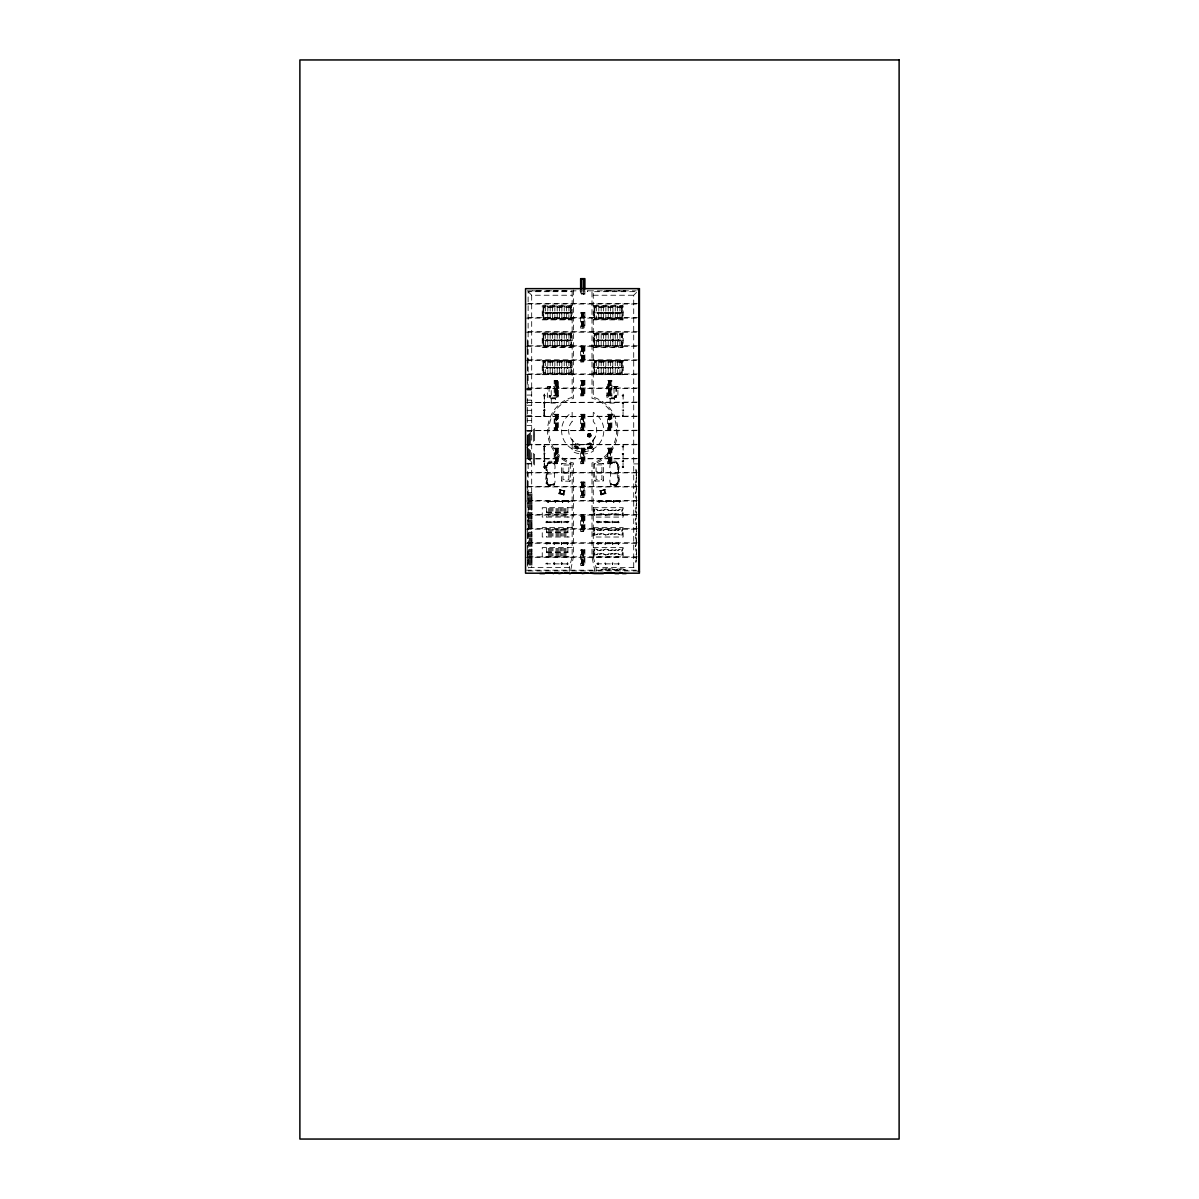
<?xml version="1.0" encoding="UTF-8"?>
<svg xmlns="http://www.w3.org/2000/svg" width="1199" height="1199" viewBox="0 0 1199 1199"><rect width="100%" height="100%" fill="white"/><g stroke="black" fill="none" stroke-linecap="round" stroke-linejoin="round"><path stroke-width="0.75" stroke-dasharray="5 3.75" d="M576.989 448.846L578.023 447.122L576.284 446.523C574.666 448.786 577.933 449.745 578.023 447.122M576.284 446.523L576.09 448.471M587.525 290.698L587.375 291.567L588.11 290.698M560.712 490.076L560.128 492.924L560.922 490.136M563.95 490.946L563.245 493.763L564.13 491.005M587.525 435.072C592.276 429.467 590.672 441.712 587.525 435.072A1.828 1.828 0 0 1 589.099 433.498M569.3 571.368L569.3 567.502L572.148 556.95L572.148 464.013L561.507 463.578L561.507 481.174L570.304 481.174L570.304 463.578A35.176 35.176 0 0 1 568.206 398.623L572.148 397.424L572.148 289.963M554.523 484.816L553.893 483.841L549.712 485.07L546.909 482.253L547.958 476.108L546.909 467.805L547.928 463.758L551.78 462.724L553.893 463.953L554.523 462.979M610.381 462.829L611.01 463.788L613.139 462.559L616.975 463.593L618.01 467.64L616.945 471.522L618.01 482.088L615.192 484.906L611.01 483.677L610.381 484.651M574.636 446.418C590.672 453.762 563.365 441.846 579.102 447.961M576.509 448.726L577.154 446.822M549.322 486.539L545.44 482.642L546.489 471.881L545.44 465.152L549.322 461.255L552.169 461.255L554.358 463.473A9.637 9.637 0 0 1 554.358 470.697L554.358 477.097A9.637 9.637 0 0 1 554.358 484.336L552.169 486.539M610.276 484.951L610.546 484.171A9.637 9.637 0 0 1 610.546 476.932L610.546 470.533A9.637 9.637 0 0 1 610.546 463.309L612.749 461.105L615.582 461.105L619.478 464.987L618.414 471.717L619.478 482.493L615.582 486.374L610.276 484.951L611.04 483.677M543.761 395.25L545.095 396.045L543.911 395.026M544.946 402.519C545.92 404.363 541.274 402.1 545.125 402.594M545.125 410.478L543.507 410.343L545.125 409.878M543.507 446.508L545.2 446.463L543.507 446.732M545.005 460.776C540.569 460.851 547.943 462.394 543.507 461.18M543.507 466.906C547.658 466.696 541.768 467.715 544.721 466.426M622.296 395.19C621.711 397.783 625.848 394.366 622.266 395.205M623.57 403.299L622.071 402.744L623.765 402.789M622.071 410.028L623.765 410.283M623.345 409.668L623.18 410.687M622.296 446.193C622.821 449.13 624.754 444.349 622.191 446.777M622.551 454.481C625.593 454.316 619.643 453.552 623.765 453.792M623.54 454.331L622.071 453.896M622.296 466.576L623.48 467.595L622.806 466.636M547.508 313.479C544.601 312.729 549.352 312.055 546.639 313.628M553.878 312.384L553.698 313.613L554.882 313.613M547.508 340.891C544.975 338.852 549.022 341.835 547.014 339.602M547.418 368.288L547.014 366.789M554.882 368.213L553.698 368.213L554.178 366.789M567.906 367.898L566.977 366.894L567.292 368.483M598.511 313.479C595.963 314.723 599.26 309.837 598.316 313.823M604.791 312.609L604.866 313.793L605.885 313.613M598.121 341.295L598.166 339.602L597.896 341.295M605.885 341.026L604.716 341.026L605.435 339.782M618.819 313.703C617.845 309.912 618.699 316.176 617.815 312.684M598.121 368.483L598.166 366.789L597.896 368.483M612.944 339.872C610.771 339.332 613.858 343.124 612.719 339.782M605.885 368.213L604.716 368.213L605.18 366.789M618.294 341.295L618.399 339.602M548.438 502.126L548.183 500.627M612.584 368.483L612.464 366.789M555.796 500.582C555.841 504.674 553.998 499.983 555.677 500.882M547.508 522.434L547.014 521.145M618.909 368.078C616.436 366.025 620.393 369.052 618.399 366.789M562.706 500.627L562.751 502.321L562.481 500.627M554.133 521.265C556.321 524.592 551.9 520.951 554.792 521.565M547.508 543.896C545.035 541.843 548.992 544.871 547.014 542.622M553.698 543.012C556.231 541.618 553.338 546.714 553.878 542.817M547.508 564.13C545.035 562.031 548.992 565.134 547.014 562.841M567.697 564.474C568.431 560.368 565.583 565.673 567.906 563.95M605.81 501.032L606.739 502.216L606.619 500.702M597.896 522.839L597.851 521.145L598.121 522.839M604.716 521.55C607.488 520.591 603.756 524.862 605.165 521.325M598.466 542.787C598.945 546.549 596.008 541.693 598.601 542.892M612.075 521.565C614.622 520.411 611.31 525.147 612.284 521.22M598.511 564.13C595.963 565.194 599.305 560.577 598.316 564.474M618.399 521.145L618.294 522.839M612.989 542.817C613.648 546.594 610.861 541.708 612.329 543.717M618.819 544.121C617.965 539.715 618.339 547.478 618.399 542.622M612.075 563.26C612.899 566.408 612.434 562.001 613.004 563.065M618.909 564.13C616.436 562.031 620.393 565.134 618.399 562.841M547.134 463.473L552.065 462.14L554.358 463.473L548.827 462.484L545.815 465.767L546.789 475.778L545.815 482.043L548.827 485.31L554.358 484.336L549.427 485.655L547.134 484.336M554.627 462.679L553.878 463.953M553.878 483.841L554.627 485.115M617.785 484.171L615.492 485.49L610.546 484.171L616.091 485.145L619.104 481.878L618.114 471.866L619.104 465.602L616.091 462.319L610.546 463.309L612.839 461.99L617.785 463.309M546.909 465.542L548.048 463.683A4.511 4.511 0 0 1 553.893 463.953M611.01 483.677A4.511 4.511 0 0 0 616.975 483.871L618.01 482.088M594.884 437.695L592.651 440.618L592.651 447.871L582.699 450.449L572.762 447.871L572.762 440.618L570.514 437.695M546.714 313.823L546.414 312.684M561.267 312.265L561.417 313.898L561.866 312.265M567.697 313.823C568.356 309.657 565.628 315.187 567.981 313.284M546.894 341.295L546.414 340.081M553.998 339.677L553.698 341.026L554.882 341.026M567.697 341.235L567.247 339.602L567.292 341.295M547.299 368.423L546.849 366.789L547.164 368.363M612.464 312.205C610.546 313.703 614.248 314.812 612.989 312.384M612.944 312.939L612.899 306.075M567.697 368.423L567.562 366.789M613.169 340.201L612.899 333.472M618.999 340.906L617.815 340.081M548.617 501.916L547.433 501.916L547.868 500.627M554.717 501.017L555.302 502.321M562.001 501.017L562.886 500.702M568.716 502.246L568.581 500.627M561.267 521.22L561.731 522.839L561.432 521.325M598.451 500.912L599.035 502.321L598.466 500.582M561.267 542.697L561.417 544.316L561.866 542.697M599.335 502.246L599.185 500.627M567.981 542.892C566.183 541.438 566.917 545.71 567.906 543.732M606.02 500.702L606.154 502.321M567.697 544.241L568.026 542.787M553.923 563.11C556.756 563.26 552.529 566.168 553.998 562.916M562.166 564.055L561.986 563.035M598.601 522.449L597.642 522.584M619.793 502.066L619.583 500.627M597.387 542.787L597.881 543.492M612.944 543.357L612.449 542.787M618.294 544.316L618.264 543.492M633.716 567.502L633.716 295.239L637.283 291.672L593.265 291.672M526.99 435.911L534.679 428.672M526.99 437.05L534.679 429.812M526.99 438.19L534.679 430.951M526.99 439.329L534.679 432.09M526.99 440.468L534.679 433.229M526.99 441.592L534.679 434.368M526.99 442.731L534.679 435.507M526.99 443.87L534.679 436.631M526.99 445.009L534.679 437.77M526.99 446.148L534.679 438.909M526.99 447.287L534.679 440.048M543.582 415.708L544.931 415.424L544.931 416.593M623.69 403.194L622.071 403.059M588.964 448.051L588.08 448.846L588.874 447.931M553.863 312.414L554.882 312.594M612.209 312.459L613.079 312.609L612.584 313.898M554.148 339.782L554.882 340.006M562.076 340.021C559.528 338.822 562.811 343.618 561.866 339.677M561.462 366.789L561.417 368.483L561.866 366.864M612.719 367.613L612.899 360.884M568.266 500.627L568.551 502.141M613.468 500.792L613.603 502.321M614.188 501.841L613.708 500.627M546.864 543.492L546.714 544.241M553.863 542.847L554.043 543.717M612.719 521.97L612.419 521.265M561.147 542.847L561.986 542.817M553.863 563.065L554.418 563.02M562.001 563.065C559.289 562.646 563.095 566.572 561.866 562.916M604.866 563.065L605.885 564.264L604.925 563.59M618.264 563.71L618.564 564.414M586.596 444.619L590.852 443.48L591.991 447.722L587.735 448.861M590.358 445.818L589.908 444.155L590.747 443.915L591.197 445.593L590.343 445.773M589.923 444.185L590.762 443.96M591.572 446.178L587.33 447.317L589.488 446.882M590.013 446.897L591.467 446.942L589.938 446.613M590.088 447.182L591.707 446.702M587.555 448.171L589.683 447.602M587.66 448.561L589.788 447.991M599.965 490.826L604.955 489.492M600.01 491.035L605.015 489.702M600.774 493.838L605.765 492.504M600.819 494.063L605.825 492.714M601.179 494.513L605.75 493.284M601.029 494.812L606.035 493.478M595.678 514.985L598.451 514.236L595.753 514.656M590.972 436.481L587.96 436.571M590.268 436.511L590.732 434.053L587.96 434.053M527.305 290.847L636.264 290.847M528.13 389.42L528.13 291.672L572.148 291.672M581.935 293.2L581.515 293.98M584.108 293.425L581.425 293.425L584.108 293.98L583.973 293.2L583.598 293.98M528.13 291.672L531.697 295.239L572.148 295.239M593.265 295.239L633.716 295.239M528.07 303.587L637.343 303.587M526.421 304.036L638.992 304.036M572.148 305.79L542.248 305.79L542.248 319.863L572.148 319.863M593.265 305.79L623.165 305.79L623.165 319.863L593.265 319.863M543.132 306.075L571.279 306.075M594.134 306.075L622.281 306.075M543.776 308.203L544.661 307.319M570.619 308.203L569.75 307.319M594.794 308.203L595.663 307.319M621.622 308.203L620.752 307.319M561.417 312.31L561.567 313.898M542.248 312.819L572.148 312.819M593.265 312.819L623.165 312.819M584.108 313.269L581.425 312.714L584.108 312.714L584.108 327.882L581.425 327.882L584.108 327.327M567.247 313.778L567.397 312.205M543.776 317.45L544.661 318.334M570.619 317.45L569.75 318.334M594.794 317.45L595.663 318.334M621.622 317.45L620.752 318.334M528.07 317.66L637.343 317.66M526.421 318.11L638.992 318.11M543.132 319.608L571.279 319.608M594.134 319.608L622.281 319.608M528.07 331.733L637.343 331.733M526.421 332.168L638.992 332.168M572.148 333.202L542.248 333.202L542.248 347.275L572.148 347.275M593.265 333.202L623.165 333.202L623.165 347.275L593.265 347.275M543.132 333.472L571.279 333.472M594.134 333.472L622.281 333.472M543.776 335.615L544.661 334.731M570.619 335.615L569.75 334.731M594.794 335.615L595.663 334.731M621.622 335.615L620.752 334.731M542.248 340.231L572.148 340.231M593.265 340.231L623.165 340.231M545.545 340.576L568.851 340.696M596.562 340.696L619.868 340.216M543.776 344.862L544.661 345.747M570.619 344.862L569.75 345.747M594.794 344.862L595.753 346.241M621.622 344.862L620.752 345.747M594.794 345.747L621.622 345.747L621.622 334.731L594.794 334.731L594.674 346.241M528.07 345.807L637.343 345.807M526.421 346.241L638.992 346.241M584.108 346.616L581.425 346.616L584.108 347.17M543.132 347.006L571.279 347.006M594.134 347.006L622.281 347.006M528.07 359.88L637.343 359.88M526.421 360.314L638.992 360.314M572.148 360.614L542.248 360.614L542.248 374.673L572.148 374.673M593.265 360.614L623.165 360.614L623.165 374.673L593.265 374.673M543.132 360.884L571.279 360.884M594.134 360.884L622.281 360.884M584.108 361.229L581.425 361.783M543.776 363.012L544.661 362.143M570.619 363.012L569.75 362.143M594.794 363.012L595.663 362.143M621.622 363.012L620.752 362.143M542.248 367.643L572.148 367.643M593.265 367.643L623.165 367.643M543.776 372.275L544.661 373.144M570.619 372.275L569.75 373.144M594.794 372.275L595.663 373.144M621.622 372.275L620.752 373.144M528.07 373.938L637.343 373.938M526.421 374.388L638.992 374.388M554.957 381.072L557.655 381.072M584.108 381.072L581.425 380.518M611.085 381.072L608.388 380.518M558.389 386.438L547.329 386.438L547.329 397.274L558.389 397.274L558.434 380.368L554.193 380.368L554.193 395.91L558.434 395.91M556.921 386.722L558.105 386.722L558.105 387.906M528.07 388.011L637.343 388.011M558.389 388.191L550.401 388.191A2.518 0.974 -90 0 1 550.401 386.438M606.829 388.191L614.817 388.191A2.518 0.974 -90 0 0 614.817 386.438M526.421 388.461L638.992 388.461M526.421 389.42L531.697 389.42M526.99 389.99L531.697 389.99M544.601 394.156L544.106 417.462L544.466 394.156M623.15 394.156L623.03 417.462M526.99 395.071L531.697 395.071M554.957 395.145L557.655 395.145M584.108 395.145L581.425 395.145L584.108 395.7M611.085 395.145L608.388 395.145L608.298 396.989L607.129 396.989L607.129 395.82L611.865 395.91L611.865 380.368L607.608 380.368L607.608 395.91M545.2 395.61L543.926 396.12M558.389 395.52L550.401 395.52A2.518 0.974 -90 0 0 550.401 397.274M606.829 395.52L614.817 395.52A2.518 0.974 -90 0 1 614.817 397.274M622.071 395.61L623.765 395.61M550.97 398.757L555.662 398.757M609.886 398.757L614.577 398.757M526.99 400.166L531.697 400.166M637.343 402.085L528.07 402.519M526.421 402.519L638.992 402.519M543.507 402.894L545.2 402.894M526.99 405.247L531.697 405.247M543.507 410.178L544.796 409.668M526.99 410.328L531.697 410.328M554.957 414.974L557.655 414.974M584.108 414.974L581.425 414.419M611.085 414.974L608.388 414.419M526.99 415.409L531.697 415.409M637.343 416.158L528.07 416.593M526.421 416.593L638.992 416.593M526.99 420.504L531.697 420.504M526.99 425.585L531.697 425.585M554.957 429.047L557.655 429.047M584.108 429.047L581.425 429.602L584.108 429.602L584.108 414.419M611.085 429.047L608.388 429.047L611.085 429.602M557.655 429.602L554.957 429.602L554.957 414.419M637.343 430.231L528.07 430.666M526.421 430.666L638.992 430.666M526.99 431.235L531.697 431.235M588.08 433.933L590.597 433.933M588.08 434.278L590.597 434.278M587.525 435.312L591.167 435.312M588.08 436.346L590.597 436.346M637.343 444.304L528.07 444.739M526.421 444.739L638.992 444.739M623.15 445.159L623.03 468.464M543.507 446.613L545.2 446.613M622.071 446.613L623.765 446.613M554.957 448.336L557.655 448.336M584.108 448.336L581.425 448.891L584.108 448.891M611.085 448.336L608.388 448.336L611.085 448.891M554.957 448.891L557.655 448.891M545.035 453.762L543.507 453.896M637.343 458.363L528.07 458.812M526.421 458.812L638.992 458.812M622.071 461.18L623.765 461.18L622.94 461.315M554.957 462.949L557.655 462.949M584.108 462.949L581.425 463.503L584.108 463.503L584.018 448.336M611.085 462.949C603.711 462.08 615.057 465.841 610.276 462.529M526.99 463.339L531.697 463.339M557.655 463.503L554.957 463.503L555.047 448.336M526.421 463.908L531.697 463.908M633.716 463.908L638.992 463.908M594.614 464.298L595.483 463.428M603.397 464.298L602.527 463.428M561.507 464.463L562.391 463.578M570.304 464.463L569.42 463.578M545.2 467.011L543.926 467.52M622.071 467.011L623.765 467.011M544.601 468.464L544.106 445.159L544.481 468.464M528.07 472.436L637.343 472.436M526.421 472.871L638.992 472.871M546.489 473.905L553.803 473.905M611.1 473.74L618.414 473.74M594.614 480.125L595.483 481.009M603.397 480.125L602.527 481.009M561.507 480.289L562.391 481.174M570.304 480.289L569.42 481.174M584.108 482.792L581.425 482.238L584.108 482.238L584.108 497.405L581.425 497.405L584.108 496.851M528.07 486.509L637.343 486.509M526.421 486.944L638.992 486.944M528.13 492.579L531.697 492.579M528.07 500.582L637.343 500.582M526.421 501.017L638.992 501.017M569.87 501.347L546.564 501.722L569.87 501.227M620.887 501.362L597.567 501.722L620.887 501.227M546.564 501.602L569.87 501.602M597.567 501.602L620.887 501.602M619.269 502.201C619.988 502.861 618.714 499.174 618.924 501.737M572.148 507.702L542.248 507.702L542.248 517.084L572.148 517.084M593.265 507.702L623.165 507.702L623.165 517.084L593.265 517.084M548.213 508.781L555.197 508.781M555.811 508.781L558.689 508.781M559.678 508.781L562.571 508.781M563.41 508.781L566.198 508.781M593.265 509.095L593.265 511.838M548.213 509.845L555.197 509.845M555.811 509.845L558.689 509.845M559.678 509.845L562.571 509.845M563.41 509.845L566.198 509.845M548.213 510.909L555.197 510.909M555.811 510.909L558.689 510.909M559.678 510.909L562.571 510.909M563.41 510.909L566.198 510.909M546.534 511.973L567.876 511.973M546.534 512.393L567.876 512.393M546.534 512.812L567.876 512.812M593.265 512.917L593.265 515.63M548.213 513.876L555.197 513.876M555.811 513.876L558.689 513.876M559.678 513.876L562.571 513.876M563.41 513.876L566.198 513.876M528.07 514.656L637.343 514.656M526.421 515.09L638.992 515.09M548.213 516.02L555.197 516.02M555.811 516.02L558.689 516.02M559.678 516.02L562.571 516.02M563.41 516.02L566.198 516.02M584.108 516.694L581.425 516.14M567.397 521.145L567.292 522.839M561.417 521.265L561.567 522.839M596.562 521.88L619.868 522.239L596.562 521.76M545.545 522.12L568.851 522.12M596.562 522.12L619.868 522.12M572.148 527.635L542.248 527.635L542.248 537.017L572.148 537.017M593.265 527.635L623.165 527.635L623.165 537.017L593.265 537.017M636.204 528.609C636.654 518.807 636.055 539.04 636.504 529.329M528.07 528.714L637.343 528.714M593.265 529.029L593.265 531.757M594.689 528.969L594.329 531.172L594.674 528.714M526.421 529.164L638.992 529.164M548.213 529.778L555.197 529.778M555.811 529.778L558.689 529.778M559.678 529.778L562.571 529.778M563.41 529.778L566.198 529.778M548.213 530.842L555.197 530.842M555.811 530.842L558.689 530.842M559.678 530.842L562.571 530.842M563.41 530.842L566.198 530.842M584.108 530.767L581.425 531.322L584.108 531.322M546.534 531.906L567.876 531.906M546.534 532.326L567.876 532.326M546.534 532.746L567.876 532.746M593.265 532.851L593.04 535.563M548.213 533.81L555.197 533.81M555.811 533.81L558.689 533.81M559.678 533.81L562.571 533.81M563.41 533.81L566.198 533.81M548.213 534.889L555.197 534.889M555.811 534.889L558.689 534.889M559.678 534.889L562.571 534.889M563.41 534.889L566.198 534.889M548.213 535.953L555.197 535.953M555.811 535.953L558.689 535.953M559.678 535.953L562.571 535.953M563.41 535.953L566.198 535.953M528.07 542.787L637.343 542.787M526.421 543.237L638.992 543.237M545.545 543.222L568.851 543.222M596.562 543.222L619.868 543.222M545.545 543.717L568.851 543.717M596.562 543.717L619.868 543.717M572.148 547.568L542.248 547.568L542.248 556.95L572.148 556.95M593.265 547.568L623.165 547.568L623.165 556.95L593.265 556.95L593.265 463.908L597.207 462.709A35.176 35.176 0 0 0 595.109 397.753L593.265 397.319L593.265 289.963M548.213 548.647L555.197 548.647M555.811 548.647L558.689 548.647M559.678 548.647L562.571 548.647M563.41 548.647L566.198 548.647M593.265 549.112L593.265 551.69M548.213 549.712L555.197 549.712M555.811 549.712L558.689 549.712M559.678 549.712L562.571 549.712M563.41 549.712L566.198 549.712M584.108 550.596L581.425 550.041M548.213 550.776L555.197 550.776M555.811 550.776L558.689 550.776M559.678 550.776L562.571 550.776M563.41 550.776L566.198 550.776M546.534 551.84L567.876 551.84M546.534 552.259L567.876 552.259M546.534 552.679L567.876 552.679M593.265 552.844L593.265 555.497M548.213 553.743L555.197 553.743M555.811 553.743L558.689 553.743M559.678 553.743L562.571 553.743M563.41 553.743L566.198 553.743M548.213 554.822L555.197 554.822M555.811 554.822L558.689 554.822M559.678 554.822L562.571 554.822M563.41 554.822L566.198 554.822M548.213 555.886L555.197 555.886M555.811 555.886L558.689 555.886M559.678 555.886L562.571 555.886M563.41 555.886L566.198 555.886M528.07 556.861L637.343 556.861M526.421 557.295L638.992 557.295M545.545 563.815L568.851 563.935M596.562 563.815L619.868 563.935M584.108 564.669L581.425 565.224L584.108 565.224L584.108 550.041M569.3 567.502L528.13 567.502L528.13 463.908M593.265 556.95L596.113 567.502L637.224 567.502M526.421 570.199L636.249 570.199M528.07 570.934L637.343 570.934M559.948 489.657L564.954 490.991M559.888 489.866L564.894 491.2M559.139 492.669L564.144 494.003M559.079 492.879L564.085 494.213M559.154 493.448L563.74 494.677M558.884 493.643L563.89 494.977M554.582 312.265L554.283 313.898M612.884 339.677L612.584 341.295M554.792 340.021L554.283 341.295M618.294 368.483L617.815 367.284M554.792 367.209L554.283 368.483M546.894 368.483L546.414 367.284M614.023 500.852C611.115 501.002 615.327 503.97 613.903 500.702M605.72 542.847L604.866 544.211L605.885 543.012M546.894 522.839C546.684 518.687 547.703 524.592 546.414 521.625M622.476 416.518L622.461 415.424L623.48 416.158M623.57 460.776C620.093 460.881 624.139 462.229 623.69 460.881M544.811 453.312L544.376 454.031M526.99 447.467L534.679 454.706M526.99 448.606L534.679 455.845M526.99 449.745L534.679 456.984M526.99 450.884L534.679 458.123M526.99 452.023L534.679 459.262M526.99 453.162L534.679 460.401M526.99 454.301L534.679 461.54M526.99 455.44L534.679 462.679M526.99 456.579L534.679 463.818M526.99 457.718L534.679 464.957M617.815 521.625L618.099 522.764M567.831 501.916L568.416 500.627M567.097 522.764L567.906 522.254M616.856 463.533L618.01 465.377M546.909 482.253L548.048 484.111A4.511 4.511 0 0 0 553.893 483.841M562.076 367.209L561.567 368.483M604.206 489.926L604.955 492.729M603.996 489.971L604.791 492.774M589.443 446.747L589.863 448.291M600.909 490.811L601.703 493.598M600.789 490.841L601.538 493.643M636.504 472.766L636.204 475.703L636.279 472.436M636.504 543.222L636.204 540.284L636.279 543.237M625.533 290.847L623.66 290.847M623.375 290.847L613.678 290.847M622.281 305.79L622.281 312.549L594.134 312.549L594.134 305.79M622.281 319.863L622.281 313.089L594.134 313.089L594.134 319.863M622.281 333.202L622.281 339.961L594.134 339.961L594.134 333.202M622.281 347.275L622.281 340.486L594.134 340.486L594.134 347.275M622.281 360.614L622.281 367.374L594.134 367.374L594.134 360.614M622.281 374.673L622.281 367.898L594.134 367.898L594.134 374.673M622.071 346.196L622.071 334.281L594.344 334.281L594.344 346.196M619.928 306.075L619.928 312.549M619.928 313.089L619.928 319.608M619.928 333.472L619.928 339.961M619.928 340.486L619.928 347.006M619.928 360.884L619.928 374.418M619.868 313.284L596.562 312.924L596.488 319.608M618.399 312.205L618.399 313.898M617.59 306.075L617.59 312.549M617.635 312.954L617.59 319.608M617.59 333.472L617.59 339.961M617.635 340.366L617.59 347.006M617.59 360.884L617.59 374.418M616.211 386.438L616.211 397.274M616.031 386.438L616.031 397.274M615.731 387.906L615.731 386.722L614.562 386.722L614.562 387.906M615.237 306.075L615.237 312.549M615.237 313.089L615.237 319.608M615.237 333.472L615.237 339.961M615.237 340.486L615.237 347.006M615.237 360.884L615.237 367.374M615.237 367.898L615.237 374.418M613.214 290.847L609.392 290.847M612.899 313.089L612.899 319.608M612.899 340.486L612.899 347.006M612.899 367.898L612.899 374.418M612.584 521.145L612.584 522.839M612.584 542.622L612.584 544.316M612.584 562.841L612.584 564.534M611.085 380.518L611.085 395.7M611.085 414.419L610.995 429.602M610.995 448.336L610.995 463.503M610.681 380.368L610.681 395.91M610.681 414.284L610.681 429.812M610.681 448.186L610.681 463.713M610.561 306.075L610.561 312.549M610.561 313.089L610.561 319.608M610.561 333.472L610.561 339.961M610.561 340.486L610.561 347.006M610.561 360.884L610.561 367.374M610.561 367.898L610.561 374.418M610.471 380.518L610.426 395.7L610.336 380.518M610.561 414.419L610.561 429.602M610.471 463.503L610.426 448.336L610.336 463.503M610.171 398.757L610.171 402.714M610.336 414.419L610.336 429.602M609.901 380.518L609.901 395.7M609.901 414.419L609.901 429.602M609.901 448.336L609.901 463.503M609.811 395.145L609.557 380.518M609.811 429.047L609.557 414.419M609.811 448.891L609.557 463.503M609.002 290.847L602.767 290.847M608.897 380.518L609.047 395.7M609.137 414.419L608.897 429.602M609.137 448.336L609.137 463.503M608.777 380.368L608.777 395.91M608.777 414.284L608.777 429.812M608.777 448.186L608.777 463.713M608.478 380.518L608.478 395.7M608.478 414.419L608.478 429.602M608.478 448.336L608.478 463.503M608.208 306.075L608.208 312.549M608.208 313.089L608.208 319.608M608.208 333.472L608.208 339.961M608.208 340.486L608.208 347.006M608.208 360.884L608.208 367.374M608.208 367.898L608.208 374.418M608.298 387.906L608.298 386.722L607.129 386.722L607.129 387.906M605.87 306.075L605.87 319.608M605.87 333.472L605.87 347.006M605.87 360.884L605.87 374.418M605.3 312.205L605.3 313.898M605.3 339.602L605.3 341.295M605.3 366.789L605.3 368.483M605.3 521.145L605.3 522.839M605.3 542.622L605.3 544.316M605.3 562.841L605.3 564.534M603.517 306.075L603.517 312.549M603.517 313.089L603.517 319.608M603.517 333.472L603.517 339.961M603.517 340.486L603.517 347.006M603.517 360.884L603.517 367.374M603.517 367.898L603.517 374.418M601.179 306.075L601.179 312.549M601.179 313.089L601.179 319.608M601.179 333.472L601.179 339.961M601.179 340.486L601.179 347.006M601.179 360.884L601.179 367.374M601.179 367.898L601.179 374.418M598.826 306.075L598.826 312.549M598.661 312.924L598.826 319.608M598.826 333.472L598.826 339.961M598.661 340.336L598.826 347.006M598.826 360.884L598.826 374.418M598.016 312.205L598.016 313.898M598.016 339.602L598.016 341.295M598.016 366.789L598.016 368.483M598.016 521.145L598.016 522.839M598.016 542.622L598.016 544.316M598.016 562.841L598.016 564.534M596.488 306.075L596.488 312.549M596.488 333.472L596.488 339.961M596.562 340.216L596.488 347.006M596.488 360.884L596.488 374.418M596.113 567.502L596.113 571.368M594.929 571.368L591.991 556.95L591.991 462.964L596.682 461.54A33.887 33.887 0 0 0 594.659 398.952L591.991 398.323L591.991 289.963M593.265 439.823L593.265 451.214A21.102 21.102 0 0 1 572.148 451.214L572.148 439.823M590.612 433.768L590.612 436.856M589.338 433.498L589.338 437.125M588.08 433.768L588.08 436.856M584.887 290.743L584.887 294.19L580.646 294.19L580.646 290.743M584.018 346.616L584.108 361.783M584.018 380.518L584.018 395.7M584.108 516.14L584.018 531.322M583.718 290.743L583.718 294.19M583.718 312.564L583.718 328.091M583.718 346.466L583.718 362.008M583.718 380.368L583.718 395.91M583.718 414.284L583.718 429.812M583.718 448.186L583.718 463.713M583.718 482.088L583.718 497.63M583.718 515.99L583.718 531.532M583.718 565.433L583.718 549.891L581.83 549.876L581.815 565.433M583.508 312.714L583.598 327.882M583.598 361.783L583.448 346.616L583.358 361.783M583.508 380.518L583.598 395.7M583.598 482.238L583.448 497.405L583.358 482.238M583.508 531.322L583.448 516.14L583.358 531.322M583.358 293.98L583.313 293.2L582.939 293.98M583.358 312.714L583.358 327.882M583.358 380.518L583.358 395.7M582.939 312.714L582.939 327.882M582.939 346.616L582.939 361.783M582.939 380.518L582.939 395.7M582.939 414.419L582.939 429.602M582.939 448.336L582.939 463.503M582.939 482.238L582.939 497.405M582.939 516.14L582.939 531.322M582.939 550.041L582.939 565.224M582.849 347.17L582.849 361.229M582.849 381.072L582.594 395.7M582.849 429.047L582.594 414.419M582.849 462.949L582.594 448.336M582.849 496.851L582.594 482.238M582.849 564.669L582.594 550.041M582.534 293.2L582.594 293.98M582.594 312.714L582.594 327.882M582.594 516.14L582.594 531.322M581.935 312.714L582.085 327.882M582.085 346.616L582.025 361.783M582.174 380.518L582.085 395.7M582.174 414.419L582.085 429.602M582.174 448.336L582.025 463.503M581.935 482.238L582.085 497.405M582.085 516.14L582.025 531.322M582.025 550.041L582.025 565.224M581.815 290.743L581.815 294.19M581.815 312.564L581.815 328.091M581.89 345.807L581.815 362.008M581.815 380.368L581.815 395.91M581.815 414.284L581.815 429.812M581.815 448.186L581.815 463.713M581.815 482.088L581.815 497.63M581.815 515.99L581.815 531.532M581.515 312.714L581.515 327.882M581.515 346.616L581.515 361.783M581.515 380.518L581.515 395.7M581.515 414.419L581.515 429.602M581.515 448.336L581.515 463.503M581.515 482.238L581.515 497.405M581.515 516.14L581.515 531.322M581.515 550.041L581.515 565.224M573.422 289.963L573.422 398.368L568.731 399.792A33.887 33.887 0 0 0 570.754 462.379L573.422 463.009L573.422 556.95L570.484 571.368M571.279 305.79L571.279 312.549L543.132 312.549L543.132 305.79M571.279 319.863L571.279 313.089L543.132 313.089L543.132 319.863M571.279 333.202L571.279 339.961L543.132 339.961L543.132 333.202M571.279 347.275L571.279 340.486L543.132 340.486L543.132 347.275M571.279 360.614L571.279 367.374L543.132 367.374L543.132 360.614M571.279 374.673L571.279 367.898L543.132 367.898L543.132 374.673M571.069 346.196L571.069 334.281L543.327 334.281L543.327 346.196M568.926 306.075L568.926 312.549M568.926 319.608L568.851 312.804L545.545 312.924L545.485 319.608M568.926 333.472L568.926 339.961M568.851 340.216L568.926 347.006M568.926 360.884L568.926 374.418M568.026 500.582L568.176 501.707M567.906 340.711L567.397 339.602M567.876 507.702L567.876 517.084M567.876 527.635L567.876 537.017M567.876 547.568L567.876 556.95M567.397 542.622L567.397 544.316M567.397 562.841L567.397 564.534M566.947 542.787L567.157 543.702M566.468 290.847L558.554 290.847M566.587 306.075L566.587 312.549M566.632 312.954L566.587 319.608M566.587 333.472L566.587 339.961M566.632 340.366L566.587 347.006M566.587 360.884L566.587 374.418M564.234 306.075L564.234 312.549M564.234 313.089L564.234 319.608M564.234 333.472L564.234 339.961M564.234 340.486L564.234 347.006M564.234 360.884L564.234 367.374M564.234 367.898L564.234 374.418M562.586 500.627L562.586 502.321M561.896 306.075L561.896 312.549M561.821 312.804L561.896 319.608M561.896 333.472L561.896 339.961M561.821 340.216L561.896 347.006M561.896 360.884L561.896 374.418M561.567 339.602L561.567 341.295M561.567 542.622L561.567 544.316M561.567 562.841L561.567 564.534M559.543 306.075L559.543 312.549M559.543 313.089L559.543 319.608M559.543 333.472L559.543 339.961M559.543 340.486L559.543 347.006M559.543 360.884L559.543 367.374M559.543 367.898L559.543 374.418M557.985 290.847L552.08 290.847M558.105 395.82L558.105 396.989L556.921 396.989L556.906 380.518L557.055 395.7M557.565 380.518L557.655 395.7M557.655 414.419L557.565 429.602M557.565 448.336L557.565 463.503M557.205 306.075L557.205 312.549M557.205 313.089L557.205 319.608M557.205 333.472L557.205 339.961M557.205 340.486L557.205 347.006M557.205 360.884L557.205 367.374M557.205 367.898L557.205 374.418M557.265 380.368L557.265 395.91M557.265 414.284L557.265 429.812M557.265 448.186L557.265 463.713M557.145 414.419L556.995 429.602L556.906 414.419M557.145 448.336L557.055 463.503L556.906 448.336M556.486 380.518L556.231 395.145M556.486 429.602L556.231 414.974M556.486 448.336L556.231 462.949M556.396 381.072L556.141 395.7M556.396 429.047L556.141 414.419M556.396 448.891L556.141 463.503M555.707 380.518L555.707 395.7L555.572 380.518M555.707 414.419L555.707 429.602M555.482 414.419L555.572 429.602M555.362 380.368L555.362 395.91M555.362 414.284L555.362 429.812M555.362 448.186L555.362 463.713M555.047 380.518L555.047 395.7M554.852 306.075L554.852 319.608M554.852 333.472L554.852 347.006M554.852 360.884L554.852 374.418M554.283 521.145L554.283 522.839M554.283 542.622L554.283 544.316M554.283 562.841L554.283 564.534M552.514 306.075L552.514 312.549M552.514 313.089L552.514 319.608M552.514 333.472L552.514 339.961M552.514 340.486L552.514 347.006M552.514 360.884L552.514 367.374M552.514 367.898L552.514 374.418M551.54 290.847L543.732 290.847M551.255 398.757L551.255 402.714M550.656 387.906L550.656 386.722L549.487 386.722L549.487 387.906M550.161 306.075L550.161 312.549M550.161 313.089L550.161 319.608M550.161 333.472L550.161 339.961M550.161 340.486L550.161 347.006M550.161 360.884L550.161 367.374M550.161 367.898L550.161 374.418M549.007 386.438L549.202 397.274M548.018 500.627L548.018 502.321L547.523 501.737M547.823 306.075L547.823 312.549M547.778 312.954L547.823 319.608M547.823 333.472L547.823 339.961M547.778 340.366L547.823 347.006M547.823 360.884L547.823 374.418M547.014 312.205L547.014 313.898M546.534 507.702L546.534 517.084M546.534 527.635L546.534 537.017M546.534 547.568L546.534 556.95M545.485 306.075L545.485 312.549M545.485 333.472L545.485 339.961M545.545 340.216L545.485 347.006M545.485 360.884L545.485 374.418M544.226 394.156L544.226 417.462M544.226 445.159L544.226 468.464M541.783 290.847L537.482 290.847M536.987 290.847L532.251 290.847M531.966 493.733L531.966 496.506M531.966 497.345L531.966 500.238M531.966 501.227L531.966 504.105M531.966 504.719L531.966 511.703M531.966 512.348L531.966 515.12M531.966 515.96L531.966 518.852M531.966 519.841L531.966 522.719M531.966 523.334L531.966 533.3M531.966 534.125L531.966 537.032M531.966 538.006L531.966 540.899M531.966 541.513L531.966 548.498M531.966 549.127L531.966 551.915M531.966 552.739L531.966 555.647M531.966 556.621L531.966 559.513M531.966 560.128L531.966 567.112M531.697 295.239L531.697 567.502M531.082 493.733L531.082 496.506M531.082 497.345L531.082 500.238M531.082 501.227L531.082 504.105M531.082 504.719L531.082 511.703M531.082 512.348L531.082 515.12M531.082 515.96L531.082 518.852M531.082 519.841L531.082 522.719M531.082 523.334L531.082 533.3M531.082 534.125L531.082 537.032M531.082 538.006L531.082 540.899M531.082 541.513L531.082 548.498M531.082 549.127L531.082 551.915M531.082 552.739L531.082 555.647M531.082 556.621L531.082 559.513M531.082 560.128L531.082 567.112M530.183 493.733L530.183 496.506M530.183 497.345L530.183 500.238M530.183 501.227L530.183 504.105M530.183 504.719L530.183 511.703M530.183 512.348L530.183 515.12M530.183 515.96L530.183 518.852M530.183 519.841L530.183 522.719M530.183 523.334L530.183 533.3M530.183 534.125L530.183 537.032M530.183 538.006L530.183 540.899M530.183 541.513L530.183 548.498M530.183 549.127L530.183 551.915M530.183 552.739L530.183 555.647M530.183 556.621L530.183 559.513M530.183 560.128L530.183 567.112M529.299 493.733L529.299 496.506M529.299 497.345L529.299 500.238M529.299 501.227L529.299 504.105M529.299 504.719L529.299 511.703M529.299 512.348L529.299 515.12M529.299 515.96L529.299 518.852M529.299 519.841L529.299 522.719M529.299 523.334L529.299 533.3M529.299 534.125L529.299 537.032M529.299 538.006L529.299 540.899M529.299 541.513L529.299 548.498M529.299 549.127L529.299 551.915M529.299 552.739L529.299 555.647M529.299 556.621L529.299 559.513M529.299 560.128L529.299 567.112M528.399 493.733L528.399 496.506M528.399 497.345L528.399 500.238M528.399 501.227L528.399 504.105M528.399 504.719L528.399 511.703M528.399 512.348L528.399 515.12M528.399 515.96L528.399 518.852M528.399 519.841L528.399 522.719M528.399 523.334L528.399 567.981M527.59 339.782L527.59 344.668M527.59 345.447L527.59 349.224M527.59 349.523L527.59 357.212M527.59 357.812L527.59 361.588M527.59 361.888L527.59 365.26M527.59 365.785L527.59 377.595M527.59 378.195L527.59 381.971M527.59 382.316L527.59 384.22M527.59 398.608L527.59 408.514M527.59 409.069L527.59 422.378M527.59 435.087L527.59 440.438M527.59 440.737L527.59 446.448M527.59 447.047L527.59 449.895M527.59 450.165L527.59 457.853M527.59 471.387L527.59 479.705M527.59 480.185L527.59 484.021M527.59 484.486L527.59 490.661M527.59 490.946L527.59 494.168M527.59 494.483L527.59 501.931M527.59 502.456L527.59 510.279M527.59 512.602L527.59 517.563M527.59 519.871L527.59 528.924M527.59 529.388L527.59 533.165M527.59 533.585L527.59 542.772M527.59 545.425L527.59 549.202M527.59 549.727L527.59 553.338M527.59 553.593L527.59 557.745M527.59 558.03L527.59 561.237M527.59 561.851L527.59 566.183M613.903 388.191A21.312 8.183 -90 0 1 613.903 395.52M618.01 479.84A4.182 4.182 0 0 1 616.975 483.871M618.01 467.64A4.182 4.182 0 0 0 616.975 463.593A4.511 4.511 0 0 0 611.01 463.788M547.928 484.036A4.182 4.182 0 0 1 546.909 480.005M546.909 467.805A4.182 4.182 0 0 1 547.928 463.758M591.167 435.552A1.828 1.828 0 0 1 589.578 437.125M589.099 437.125A1.828 1.828 0 0 1 587.525 435.552M589.578 433.498A1.828 1.828 0 0 1 591.167 435.072M551.315 395.52A21.312 8.183 -90 0 1 551.315 388.191M606.574 509.35L609.332 510.519L606.574 509.35M606.574 529.284L609.332 530.453L606.574 529.284M606.574 549.217L609.332 550.386L606.574 549.217M611.82 568.896L614.622 569.795L611.82 568.896M636.219 480.02L635.905 482.942L636.219 480.02M636.219 506.473L635.905 509.395L636.219 506.473M636.219 532.926L635.905 535.848L636.219 532.926M636.219 559.378L635.905 562.316L636.219 559.378M560.008 489.417L559.034 493.928L560.008 489.417M564.804 490.706L563.815 495.217L564.804 490.706M617.62 513.816L620.258 514.985L617.62 513.816M617.62 533.75L620.258 534.919L617.62 533.75M617.62 553.683L620.258 554.852L617.62 553.683M603.022 513.816L605.615 515.105L603.022 513.816M603.022 533.75L605.615 535.039L603.022 533.75M603.022 553.683L605.615 554.972L603.022 553.683M575.355 443.825L574.861 445.294L579.821 446.972L580.316 445.503L575.355 443.825M595.708 509.005L598.301 510.504L595.708 509.005M595.708 528.939L598.301 530.438L595.708 528.939M595.708 548.872L598.301 550.371L595.708 548.872M636.219 490.931L635.56 493.808L636.219 490.931M636.219 517.383L635.56 520.261L636.219 517.383M622.776 568.896L625.458 570.125L622.776 568.896M636.219 543.851L635.56 546.714L636.219 543.851M572.148 421.508L570.514 423.637A14.073 14.073 0 0 0 582.699 444.739A14.073 14.073 0 0 0 594.884 423.637L593.265 421.508L593.265 412.381A21.102 21.102 0 0 1 598.871 444.229A21.102 21.102 0 0 1 566.542 444.229A21.102 21.102 0 0 1 572.148 412.381L572.148 421.508M590.957 443.3L586.416 444.514L587.63 449.04L592.171 447.827L590.957 443.3M600.114 490.541L601.089 495.052L600.114 490.541M604.896 489.252L605.885 493.778L604.896 489.252M635.74 483.826L636.219 486.734L635.74 483.826M605.69 509.185L603.007 510.519L605.69 509.185M609.287 513.816L606.634 514.985L609.287 513.816M635.74 510.279L636.219 513.187L635.74 510.279M605.69 529.119L603.007 530.453L605.69 529.119M598.331 533.75L595.678 534.919L598.331 533.75M609.287 533.75L606.634 534.919L609.287 533.75M635.74 536.732L636.219 539.64L635.74 536.732M605.69 549.052L603.007 550.386L605.69 549.052M598.331 553.683L595.678 554.852L598.331 553.683M609.287 553.683L606.634 554.852L609.287 553.683M618.399 568.896L615.642 569.945L618.399 568.896M635.95 469.169L636.219 472.106L635.95 469.169M635.95 495.622L636.219 498.559L635.95 495.622M620.348 509.395L617.575 510.534L620.348 509.395M635.95 522.075L636.219 525.012L635.95 522.075M620.348 529.329L617.575 530.453L620.348 529.329M620.348 549.262L617.575 550.386L620.348 549.262M635.95 548.543L636.219 551.465L635.95 548.543M603.786 568.896L600.969 569.735L603.786 568.896M571.069 306.869L543.327 306.869L543.327 318.784L571.069 318.784L571.069 306.869M622.071 306.869L594.344 306.869L594.344 318.784L622.071 318.784L622.071 306.869M570.619 307.319L543.776 307.319L543.776 318.334L570.619 318.334L570.619 307.319M621.622 307.319L594.794 307.319L594.794 318.334L621.622 318.334L621.622 307.319M584.887 312.564L580.646 312.564L580.646 328.091L584.887 328.091L584.887 312.564M570.619 334.731L543.776 334.731L543.776 345.747L570.619 345.747L570.619 334.731M584.887 346.466L580.646 346.466L580.646 362.008L584.887 362.008L584.887 346.466M571.069 361.693L543.327 361.693L543.327 373.593L571.069 373.593L571.069 361.693M622.071 361.693L594.344 361.693L594.344 373.593L622.071 373.593L622.071 361.693M570.619 362.143L543.776 362.143L543.776 373.144L570.619 373.144L570.619 362.143M621.622 362.143L594.794 362.143L594.794 373.144L621.622 373.144L621.622 362.143M584.887 380.368L580.646 380.368L580.646 395.91L584.887 395.91L584.887 380.368M617.905 386.438L606.829 386.438L606.829 397.274L617.905 397.274L617.905 386.438M550.656 395.82L549.487 395.82L549.487 396.989L550.656 396.989L550.656 395.82M615.731 395.82L614.562 395.82L614.562 396.989L615.731 396.989L615.731 395.82M555.662 398.398L550.97 398.398L550.97 403.089L555.662 403.089L555.662 398.398M614.577 398.398L609.886 398.398L609.886 403.089L614.577 403.089L614.577 398.398M558.434 414.284L554.193 414.284L554.193 429.812L558.434 429.812L558.434 414.284M584.887 414.284L580.646 414.284L580.646 429.812L584.887 429.812L584.887 414.284M611.865 414.284L607.608 414.284L607.608 429.812L611.865 429.812L611.865 414.284M558.434 448.186L554.193 448.186L554.193 463.713L558.434 463.713L558.434 448.186M584.887 448.186L580.646 448.186L580.646 463.713L584.887 463.713L584.887 448.186M611.865 448.186L607.608 448.186L607.608 463.713L611.865 463.713L611.865 448.186M603.397 463.428L594.614 463.428L594.614 481.009L603.397 481.009L603.397 463.428M601.928 464.882L596.068 464.882L596.068 471.477L601.928 471.477L601.928 464.882M568.836 465.047L562.975 465.047L562.975 471.642L568.836 471.642L568.836 465.047M568.836 473.11L562.975 473.11L562.975 479.705L568.836 479.705L568.836 473.11M601.928 472.946L596.068 472.946L596.068 479.54L601.928 479.54L601.928 472.946M636.504 476.423L636.204 479.345L636.504 476.423M584.887 482.088L580.646 482.088L580.646 497.63L584.887 497.63L584.887 482.088M636.504 487.379L636.204 490.316L636.504 487.379M636.504 499.219L636.204 502.156L636.504 499.219M636.504 502.876L636.204 505.813L636.504 502.876M594.689 509.035L594.329 511.239L594.689 509.035M622.326 509.035L621.951 511.239L622.326 509.035M602.138 509.95L599.215 510.534L602.138 509.95M613.094 509.95L610.171 510.534L613.094 509.95M616.751 509.95L613.813 510.534L616.751 509.95M594.764 512.917L594.389 515.405L594.764 512.917M622.386 512.917L622.026 515.405L622.386 512.917M602.093 513.801L599.245 514.236L602.093 513.801M613.049 513.801L610.201 514.236L613.049 513.801M616.706 513.801L613.843 514.236L616.706 513.801M636.504 513.831L636.204 516.769L636.504 513.831M584.887 515.99L580.646 515.99L580.646 531.532L584.887 531.532L584.887 515.99M568.851 521.76L545.545 522.239L568.851 521.76M622.326 528.969L621.951 531.172L622.326 528.969M602.138 529.883L599.215 530.468L602.138 529.883M613.094 529.883L610.171 530.468L613.094 529.883M616.751 529.883L613.813 530.468L616.751 529.883M594.764 532.851L594.389 535.339L594.764 532.851M622.386 532.851L622.026 535.339L622.386 532.851M602.093 533.735L599.245 534.169L602.093 533.735M613.049 533.735L610.201 534.169L613.049 533.735M616.706 533.735L613.843 534.169L616.706 533.735M594.689 548.902L594.329 551.105L594.689 548.902M622.326 548.902L621.951 551.105L622.326 548.902M602.138 549.816L599.215 550.401L602.138 549.816M613.094 549.816L610.171 550.401L613.094 549.816M616.751 549.816L613.813 550.401L616.751 549.816M584.887 549.891L580.646 549.891L580.646 565.433L584.887 565.433L584.887 549.891M636.504 552.139L636.204 555.062L636.504 552.139M594.764 552.784L594.389 555.272L594.764 552.784M622.386 552.784L622.026 555.272L622.386 552.784M602.093 553.668L599.245 554.103L602.093 553.668M613.049 553.668L610.201 554.103L613.049 553.668M616.706 553.668L613.843 554.103L616.706 553.668M636.504 555.781L636.204 558.719L636.504 555.781M607.443 568.896L604.506 569.195L607.443 568.896M611.1 568.896L608.163 569.195L611.1 568.896M622.056 568.896L619.119 569.195L622.056 568.896M574.531 446.882L579.102 448.456L574.531 446.882M583.448 429.602L583.448 414.419L583.358 429.602M583.448 463.503L583.448 448.336L583.358 463.503M583.448 565.224L583.448 550.041L583.358 565.224M555.707 463.503L555.707 448.336L555.617 463.503"/><path stroke-width="1.5" d="M638.108 289.963L638.992 289.963L638.992 571.368M638.108 571.368L639.427 571.368M539.85 573.602L544.586 573.602M553.578 573.602L552.319 573.197M558.854 573.602L562.271 573.197M569.225 573.602L570.589 573.602M582.159 573.602L585.547 573.197M594.554 573.602L590.597 573.197M595.109 573.602L598.96 573.602M599.53 573.602L603.397 573.602M614.937 573.602L618.789 573.602M622.536 573.602L626.103 573.602M622.266 573.197L619.598 573.197M614.517 573.197L611.73 573.197M611.34 573.197L604.191 573.197M588.229 573.197L586.566 573.197M584.887 289.019L584.887 278.663L580.646 278.663L580.646 289.019M584.108 278.797L581.425 278.797M583.718 278.663L583.718 289.019M581.815 278.663L581.815 289.019M581.26 573.197L577.723 573.197M577.109 573.197L571.533 573.197M568.866 573.197L564.309 573.197M558.09 573.197L554.523 573.197M551.705 573.197L550.041 573.197M549.037 573.197L545.47 573.197M899.115 59.95L299.885 59.95L299.885 1139.05L899.115 1139.05L899.115 59.95M639.427 288.644L525.552 288.644L525.552 573.197L639.427 573.197L639.427 288.644"/></g></svg>
